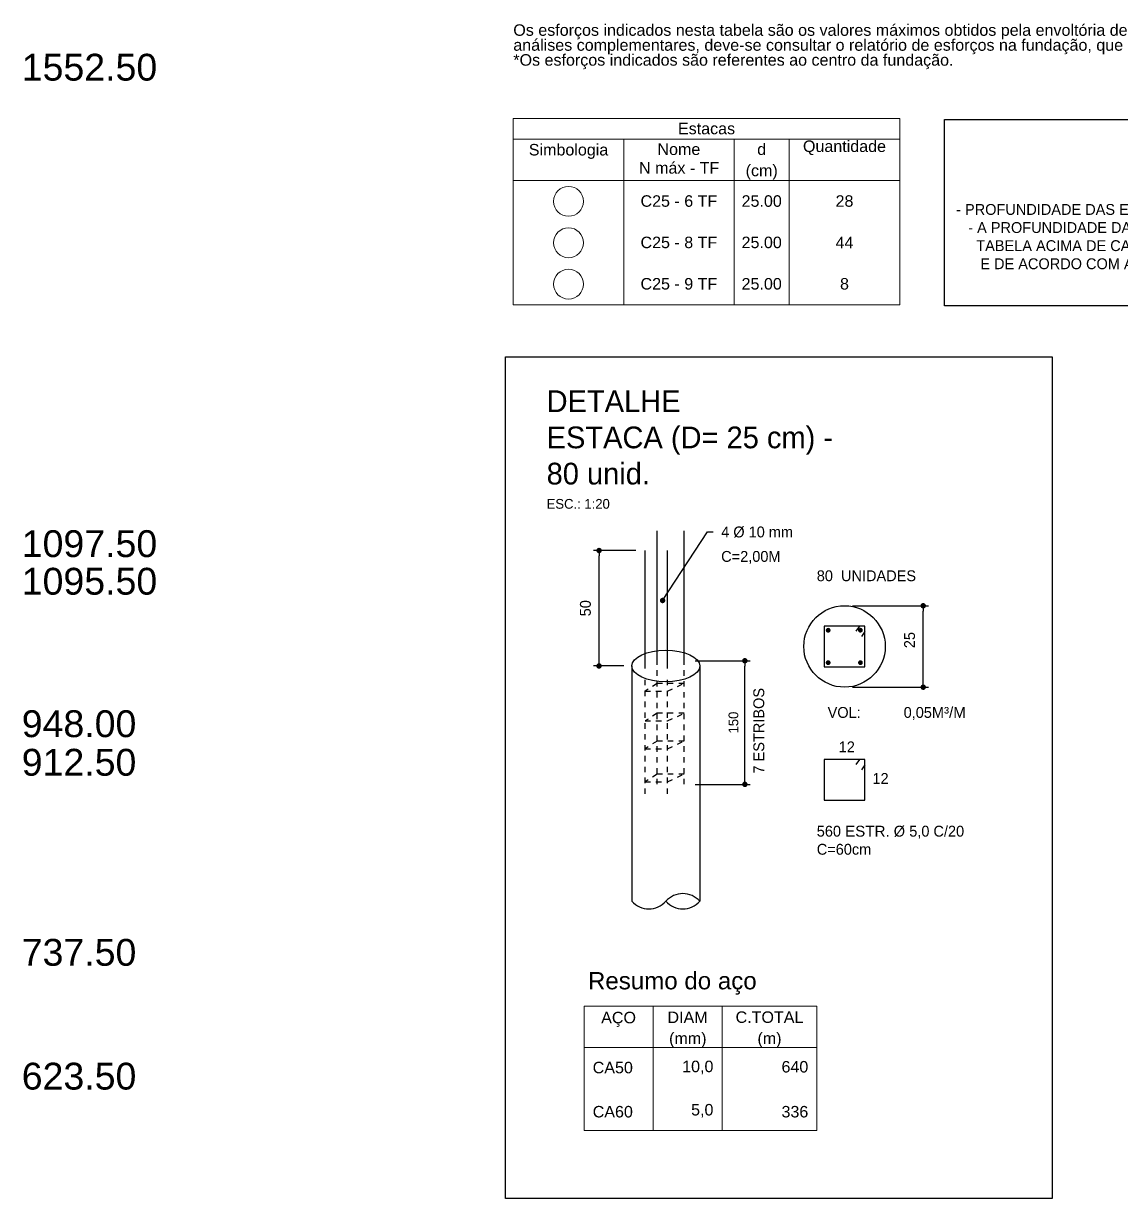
# Model space of a CAD drawing. Header units: millimetres. Extents: x -34 to 951, y -76 to 463.
# Drawn here: x 9.57 to 29.79, y -43.7 to -22.06 of the extents above; entities that cross this region are included whole.
import ezdxf

# ---------------------------------------------------------------- set-up
doc = ezdxf.new("R2010")
doc.units = ezdxf.units.MM
doc.header["$MEASUREMENT"] = 0
doc.linetypes.add('HIDDEN', pattern=[0.9525, 0.635, -0.3175])
doc.linetypes.add('NULL', pattern=[0])
for name, color, linetype in [('cota', 1, 'Continuous'), ('COTA-LOC', 2, 'Continuous'), ('DETALHES', 1, 'Continuous'), ('pilar', 7, 'Continuous'), ('texto', 7, 'Continuous'), ('TEXTO PILAR', 170, 'Continuous'), ('TEXTO-VB', 1, 'Continuous'), ('Textos', 7, 'Continuous')]:
    doc.layers.add(name, color=color, linetype=linetype)
for name, color, linetype, lineweight in [('DT-Relação do aço', 7, 'Continuous', 5), ('FO-Pilares', 4, 'Continuous', 30), ('LC-Estacas dos blocos', 252, 'Continuous', 5), ('LC-Tabelas', 1, 'Continuous', 20), ('LC-Textos', 7, 'Continuous', 20), ('LC-Textos das tabelas', 5, 'Continuous', 5)]:
    doc.layers.add(name, color=color, linetype=linetype, lineweight=lineweight)
doc.styles.add('Arial', font='arial.ttf')
doc.dimstyles.new('1.100 tx 18 com linha m', dxfattribs={"dimtxt": 0.18, "dimasz": 0.1, "dimexe": 0.1, "dimexo": 0.2, "dimgap": 0.12, "dimtad": 1, "dimzin": 1, "dimtxsty": 'Standard', "dimblk": 'DOT', "dimcen": 0.15, "dimclrd": 6, "dimclre": 6, "dimclrt": 256, "dimadec": 0, "dimazin": 0, "dimtfac": 1, "dimtmove": 0, "dimatfit": 3, "dimfxl": 1, "dimarcsym": 0})
doc.dimstyles.new('DET VB20-Cl-tx20', dxfattribs={"dimtxt": 0.2, "dimasz": 0.1, "dimexe": 0.1, "dimexo": 0.15, "dimgap": 0.15, "dimtad": 1, "dimdec": 0, "dimlfac": 20, "dimzin": 1, "dimtxsty": 'Standard', "dimblk": 'DOT', "dimcen": 0.1, "dimclrd": 6, "dimclre": 6, "dimclrt": 1, "dimadec": 0, "dimazin": 0, "dimtfac": 1, "dimtdec": 0, "dimtmove": 0, "dimatfit": 2, "dimfxl": 1, "dimarcsym": 0})
doc.dimstyles.new('DETPILAR-ESC10', dxfattribs={"dimtxt": 0.2, "dimasz": 0.1, "dimexe": 0.1, "dimexo": 0.15, "dimgap": 0.15, "dimtad": 1, "dimdec": 0, "dimlfac": 10, "dimzin": 0, "dimdsep": 46, "dimtxsty": 'Standard', "dimblk1": 'DOT', "dimblk2": 'DOT', "dimsah": 1, "dimcen": 0.2, "dimclrd": 6, "dimclre": 6, "dimclrt": 1, "dimadec": 0, "dimazin": 0, "dimtfac": 1, "dimtdec": 0, "dimtmove": 0, "dimatfit": 3, "dimldrblk": 'DOT', "dimfxl": 1, "dimtolj": 1, "dimtzin": 0, "dimarcsym": 0})

# ---------------------------------------------------------------- blocks, each defined once
blk = doc.blocks.new('_Dot')
at = {"color": 0, "linetype": 'ByBlock', "lineweight": -2}
blk.add_line((-0.5, 0), (-1, 0), dxfattribs=at)
at = {"color": 0, "linetype": 'ByBlock', "const_width": 0.5}
blk.add_lwpolyline([(-0.25, 0, 1), (0.25, 0, 1)], format="xyb", close=True, dxfattribs=at)
blk = doc.blocks.new('*D233')
at = {"layer": 'Defpoints', "color": 0, "linetype": 'Continuous', "transparency": 16777216}
for p in [(20.168, -31.769), (20.995, -31.769), (20.773, -33.895)]:
    blk.add_point(p, dxfattribs=at)
at = {"layer": 'Textos', "color": 6, "linetype": 'Continuous', "lineweight": -2, "transparency": 16777216}
for p, q in [((20.845, -31.769), (20.068, -31.769)), ((20.168, -33.795), (20.168, -31.869)), ((20.623, -33.895), (20.068, -33.895))]:
    blk.add_line(p, q, dxfattribs=at)
at = {"layer": 'Textos', "color": 6, "linetype": 'Continuous', "lineweight": -2, "transparency": 16777216, "xscale": 0.1, "yscale": 0.1, "zscale": 0.1}
for p, rotation in [((20.168, -31.769), 90), ((20.168, -33.895), 270)]:
    blk.add_blockref('_Dot', p, dxfattribs=dict(at, rotation=rotation))
at = {"layer": 'Textos', "color": 1, "linetype": 'Continuous', "transparency": 16777216, "insert": (19.918, -32.832), "char_height": 0.2, "attachment_point": 5, "rotation": 90}
blk.add_mtext('50', dxfattribs=at)
blk = doc.blocks.new('DOT')
at = {"layer": 'cota', "color": 0, "linetype": 'ByBlock'}
blk.add_line((-0.5, 0), (-1, 0), dxfattribs=at)
at = {"layer": 'cota', "color": 0, "linetype": 'ByBlock', "const_width": 0.5}
blk.add_lwpolyline([(-0.25, 0, 1), (0.25, 0, 1)], format="xyb", close=True, dxfattribs=at)
blk = doc.blocks.new('*D234')
at = {"layer": 'cota', "color": 6, "lineweight": -2, "ltscale": 0.05, "transparency": 16777216}
for p, q in [((21.936, -33.799), (22.954, -33.799)), ((22.854, -35.975), (22.854, -33.899)), ((21.936, -36.075), (22.954, -36.075))]:
    blk.add_line(p, q, dxfattribs=at)
at = {"layer": 'Defpoints', "color": 0, "ltscale": 0.05, "transparency": 16777216}
for p in [(21.736, -33.799), (22.854, -33.799), (21.736, -36.075)]:
    blk.add_point(p, dxfattribs=at)
at = {"layer": 'cota', "color": 6, "lineweight": -2, "ltscale": 0.05, "transparency": 16777216, "xscale": 0.1, "yscale": 0.1, "zscale": 0.1}
for p, rotation in [((22.854, -33.799), 90), ((22.854, -36.075), 270)]:
    blk.add_blockref('_Dot', p, dxfattribs=dict(at, rotation=rotation))
at = {"layer": 'cota', "ltscale": 0.05, "transparency": 16777216, "insert": (22.644, -34.937), "char_height": 0.18, "attachment_point": 5, "rotation": 90}
blk.add_mtext('150', dxfattribs=at)
blk = doc.blocks.new('*D235')
at = {"layer": 'Defpoints', "color": 0, "transparency": 16777216}
for p in [(24.689, -32.786), (26.139, -32.786), (24.689, -34.286)]:
    blk.add_point(p, dxfattribs=at)
at = {"layer": 'TEXTO PILAR', "color": 6, "lineweight": -2, "transparency": 16777216}
for p, q in [((24.839, -32.786), (26.239, -32.786)), ((26.139, -34.186), (26.139, -32.886)), ((24.839, -34.286), (26.239, -34.286))]:
    blk.add_line(p, q, dxfattribs=at)
at = {"layer": 'TEXTO PILAR', "color": 6, "lineweight": -2, "transparency": 16777216, "xscale": 0.1, "yscale": 0.1, "zscale": 0.1}
for p, rotation in [((26.139, -32.786), 90), ((26.139, -34.286), 270)]:
    blk.add_blockref('_Dot', p, dxfattribs=dict(at, rotation=rotation))
at = {"layer": 'TEXTO PILAR', "color": 1, "transparency": 16777216, "insert": (25.889, -33.419), "char_height": 0.2, "attachment_point": 5, "rotation": 90}
blk.add_mtext('25', dxfattribs=at)

msp = doc.modelspace()

# ---------------------------------------------------------------- linework, layer by layer
msp.add_lwpolyline([(26.5313, -23.8347), (42.3746, -23.8347), (42.3746, -27.2659), (26.5313, -27.2659)], close=True)
at = {"layer": 'cota'}
msp.add_ellipse((21.3981, -33.8946), major_axis=(-0.625, 0), ratio=0.4653805, dxfattribs=at)
at = {"layer": 'DETALHES', "color": 5, "linetype": 'Continuous'}
for p, q in [((21.2387, -33.7987), (21.2387, -31.4088)), ((21.7361, -33.7987), (21.7361, -31.4088)), ((21.0165, -33.94), (21.0165, -31.7686)), ((21.4285, -33.94), (21.4285, -31.7686)), ((24.9651, -33.1609), (24.9007, -33.2528)), ((25.0645, -33.2607), (25.0012, -33.351)), ((24.9651, -35.6182), (24.9007, -35.7101)), ((25.0645, -35.7179), (25.0012, -35.8083))]:
    msp.add_line(p, q, dxfattribs=at)
at = {"layer": 'DETALHES', "linetype": 'Continuous'}
for p, q in [((20.7731, -33.8946), (20.7731, -38.228)), ((22.0231, -33.8946), (22.0231, -38.228))]:
    msp.add_line(p, q, dxfattribs=at)
at = {"layer": 'DETALHES', "color": 6, "linetype": 'HIDDEN', "ltscale": 0.02}
for p, q in [((21.2387, -36.0746), (21.2387, -33.7987)), ((21.7361, -36.0746), (21.7361, -33.7987)), ((21.0165, -36.2514), (21.0165, -34.0756)), ((21.4285, -36.2514), (21.4285, -34.0756))]:
    msp.add_line(p, q, dxfattribs=at)
at = {"layer": 'DETALHES', "color": 5, "linetype": 'Continuous'}
for points in [[(24.3145, -33.9109), (25.0645, -33.9109), (25.0645, -33.1609), (24.3145, -33.1609)], [(24.3145, -36.3682), (25.0645, -36.3682), (25.0645, -35.6182), (24.3145, -35.6182)]]:
    msp.add_lwpolyline(points, close=True, dxfattribs=at)
at = {"layer": 'DETALHES', "color": 6, "linetype": 'HIDDEN', "ltscale": 0.02}
for points in [[(21.2387, -34.2165), (21.0165, -34.3578), (21.4285, -34.3578), (21.7361, -34.2165)], [(21.2387, -34.7649), (21.0165, -34.9062), (21.4285, -34.9062), (21.7361, -34.7649)], [(21.2387, -35.2779), (21.0165, -35.4192), (21.4285, -35.4192), (21.7361, -35.2779)], [(21.2387, -35.8863), (21.0165, -36.0276), (21.4285, -36.0276), (21.7361, -35.8863)]]:
    msp.add_lwpolyline(points, close=True, dxfattribs=at)
at = {"layer": 'DETALHES', "linetype": 'Continuous'}
msp.add_circle((24.6895, -33.5359), 0.75, dxfattribs=at)
for centre, start, end in [((21.0856, -37.9532), 221.32801, 318.67199), ((21.7106, -38.5028), 41.32801, 138.67199), ((21.7106, -37.9532), 221.32801, 318.67199)]:
    msp.add_arc(centre, 0.4161, start, end, dxfattribs=at)
at = {"layer": 'DT-Relação do aço', "linetype": 'Continuous'}
for p, q in [((19.8923, -40.1595), (24.1812, -40.1595)), ((19.8923, -40.1595), (19.8923, -40.922)), ((21.1631, -40.1595), (21.1631, -40.922)), ((22.4339, -40.1595), (22.4339, -40.922)), ((24.1812, -40.1595), (24.1812, -40.922)), ((19.8923, -40.922), (24.1812, -40.922)), ((19.8923, -40.922), (19.8923, -42.447)), ((21.1631, -40.922), (21.1631, -42.447)), ((22.4339, -40.922), (22.4339, -42.447)), ((24.1812, -40.922), (24.1812, -42.447)), ((19.8923, -42.447), (24.1812, -42.447))]:
    msp.add_line(p, q, dxfattribs=at)
at = {"layer": 'FO-Pilares', "linetype": 'Continuous'}
for p, q in [((18.4455, -28.1995), (28.5149, -28.1995)), ((18.4455, -43.7017), (18.4455, -28.1995)), ((28.5149, -28.1995), (28.5149, -43.7017)), ((28.5149, -43.7017), (18.4455, -43.7017))]:
    msp.add_line(p, q, dxfattribs=at)
at = {"layer": 'LC-Estacas dos blocos'}
for centre in [(19.6059, -25.339), (19.6059, -26.1014), (19.6059, -26.8639)]:
    msp.add_circle(centre, 0.2753, dxfattribs=at)
at = {"layer": 'LC-Tabelas'}
for p, q in [((18.5893, -23.8107), (25.7057, -23.8107)), ((18.5893, -23.8107), (18.5893, -27.2419)), ((25.7057, -23.8107), (25.7057, -27.2419)), ((18.5893, -24.192), (25.7057, -24.192)), ((20.6225, -24.192), (20.6225, -27.2419)), ((22.6558, -24.192), (22.6558, -27.2419)), ((23.6725, -24.192), (23.6725, -27.2419)), ((18.5893, -24.9545), (25.7057, -24.9545)), ((18.5893, -27.2419), (25.7057, -27.2419))]:
    msp.add_line(p, q, dxfattribs=at)
at = {"layer": 'pilar', "const_width": 0.0442}
for points in [[(24.3664, -33.2367, 1), (24.4105, -33.2367, 1)], [(24.9603, -33.2367, 1), (25.0045, -33.2367, 1)], [(24.3664, -33.8343, 1), (24.4105, -33.8343, 1)], [(24.9603, -33.8343, 1), (25.0045, -33.8343, 1)]]:
    msp.add_lwpolyline(points, format="xyb", close=True, dxfattribs=at)

# ---------------------------------------------------------------- texts
at = {"layer": 'DT-Relação do aço', "color": 7, "line_spacing_factor": 0.9, "style": 'Arial'}
for s, insert, char_height, width, attachment_point in [('Resumo do aço', (21.5177, -39.9477), 0.3177, 4.95612, 8), ('AÇO', (20.5277, -40.5408), 0.2118, 0.76248, 8), ('DIAM', (21.7985, -40.4709), 0.2118, 1.01664, 8), ('C.TOTAL', (23.3075, -40.4709), 0.2118, 1.77912, 8), ('(mm)', (21.8029, -40.922), 0.2118, 0.76248, 8), ('(m)', (23.3075, -40.922), 0.2118, 0.76248, 8), ('CA50', (20.0511, -41.3995), 0.2118, 1.01664, 7), ('10,0', (22.275, -41.4147), 0.2118, 0.76248, 9), ('640', (24.0224, -41.3844), 0.2118, 1.01664, 9), ('5,0', (22.275, -42.212), 0.2118, 0.76248, 9), ('{\\fArial|b0|i0|c162|p34;CA}6{\\fArial|b0|i0|c162|p34;0}', (20.0511, -42.212), 0.2118, 1.01664, 7), ('336', (24.0224, -42.212), 0.2118, 1.01664, 9)]:
    msp.add_mtext(s, dxfattribs=dict(at, insert=insert, char_height=char_height, width=width, attachment_point=attachment_point))
at = {"layer": 'LC-Textos', "linetype": 'NULL', "ltscale": 0.2, "char_height": 0.4942, "attachment_point": 7, "line_spacing_factor": 0.798, "style": 'Arial'}
for s, insert, width in [('1552.50', (9.5346, -23.1227), 4.989461), ('1097.50', (9.5346, -31.8967), 4.989461), ('1095.50', (9.5346, -32.5887), 4.989461), ('948.00', (9.5346, -35.2127), 4.221794), ('912.50', (9.5346, -35.9227), 4.221794), ('737.50', (9.5346, -39.4227), 4.221794), ('623.50', (9.5346, -41.7027), 4.221794)]:
    msp.add_mtext(s, dxfattribs=dict(at, insert=insert, width=width))
at = {"layer": 'LC-Textos das tabelas', "linetype": 'NULL', "ltscale": 0.2, "char_height": 0.2118, "line_spacing_factor": 0.798, "style": 'Arial'}
for s, insert, width, attachment_point in [('Os esforços indicados nesta tabela são os valores máximos obtidos pela envoltória de todas as combinações definidas para as fundações. Para', (18.5889, -22.356), 37.823412, 7), ('análises complementares, deve-se consultar o relatório de esforços na fundação, que apresenta os valores calculados para cada combinação.', (18.5889, -22.631), 37.394969, 7), ('*Os esforços indicados são referentes ao centro da fundação.', (18.5889, -22.906), 16.214646, 7), ('Estacas', (22.1479, -24.1071), 2.105408, 8), ('Quantidade', (24.6889, -24.4881), 3.059154, 8), ('Simbologia', (19.6059, -24.558), 2.927102, 8), ('Nome', (21.6389, -24.4881), 1.578491, 8), ('d', (23.1639, -24.4881), 0.329, 8), ('N máx - TF', (21.644, -24.8317), 1.578491, 8), ('(cm)', (23.1639, -24.94), 1.18298, 8), ('C25 - 6 TF', (21.6389, -25.4421), 2.827659, 8), ('25.00', (23.1639, -25.4421), 1.48034, 8), ('28', (24.6889, -25.4421), 0.658001, 8)]:
    msp.add_mtext(s, dxfattribs=dict(at, insert=insert, width=width, attachment_point=attachment_point))
at = {"layer": 'LC-Textos das tabelas', "color": 7, "linetype": 'NULL', "ltscale": 0.2, "char_height": 0.2118, "attachment_point": 8, "line_spacing_factor": 0.798, "style": 'Arial'}
for s, insert, width in [('C25 - 8 TF', (21.6389, -26.2041), 2.827659), ('25.00', (23.1639, -26.2041), 1.48034), ('44', (24.6889, -26.2041), 0.658001)]:
    msp.add_mtext(s, dxfattribs=dict(at, insert=insert, width=width))
at = {"layer": 'LC-Textos das tabelas', "color": 1, "linetype": 'NULL', "ltscale": 0.2, "char_height": 0.2118, "attachment_point": 8, "line_spacing_factor": 0.798, "style": 'Arial'}
for s, insert, width in [('C25 - 9 TF', (21.6389, -26.9661), 2.827659), ('25.00', (23.1639, -26.9661), 1.48034), ('8', (24.6889, -26.9661), 0.329)]:
    msp.add_mtext(s, dxfattribs=dict(at, insert=insert, width=width))
at = {"layer": 'texto', "insert": (19.2026, -28.8193), "char_height": 0.4, "width": 9.951874, "attachment_point": 1}
msp.add_mtext('DETALHE \\PESTACA (D= 25 cm) - \\P80 unid.\\P{\\H0.45x;ESC.: 1:20}', dxfattribs=at)
at = {"layer": 'TEXTO-VB', "color": 1, "insert": (26.7452, -25.3882), "char_height": 0.2, "width": 17.778, "attachment_point": 1}
msp.add_mtext('- PROFUNDIDADE DAS ESTACAS:\\P   - A PROFUNDIDADE DAS ESTACAS SERÃO DEFINIDAS ATRAVES DA ANALISE DE SOLO E \\P     TABELA ACIMA DE CARGA DOS PILARES, ACOMPANHADOS DE UM RESPONSÁVEL TÉCNICO\\P      E DE ACORDO COM A NORMA.       ', dxfattribs=at)
at = {"layer": 'Textos', "color": 1, "linetype": 'Continuous', "char_height": 0.2, "attachment_point": 1}
for s, insert in [('4 %%C 10 mm ', (22.4181, -31.3272)), ('C=2,00M ', (22.4181, -31.7778)), ('80  UNIDADES', (24.1786, -32.1339)), ('\\pxi-3,l4,t4;VOL:^I0,05M{\\fArial|b0|i0|c0|p34;³/M}', (24.1786, -34.6511)), ('12', (24.5824, -35.2854)), ('12', (25.204, -35.8668)), ('560 {\\fArial|b0|i0|c238|p34;ESTR.} %%C{\\fArial|b0|i0|c238|p34; }5,0 C/20\\PC=60cm', (24.1786, -36.8375))]:
    msp.add_mtext(s, dxfattribs=dict(at, insert=insert))
at = {"layer": 'Textos', "color": 1, "linetype": 'Continuous', "insert": (23.0103, -35.8757), "char_height": 0.2, "attachment_point": 1, "rotation": 90}
msp.add_mtext('7 ESTRIBOS', dxfattribs=at)

# ---------------------------------------------------------------- dimensions: what is measured, and where the dimension line sits
at = {"layer": 'cota', "ltscale": 0.05}
dim = msp.add_linear_dim(base=(22.8538, -33.7987), p1=(21.7361, -36.0746), p2=(21.7361, -33.7987), angle=90, text='150', dimstyle='1.100 tx 18 com linha m', dxfattribs=at)
dim.commit()
dim.dimension.update_dxf_attribs({"geometry": '*D234', "text_midpoint": (22.8538, -34.9366), "dimtype": 160})
at = {"layer": 'TEXTO PILAR', "color": 1}
dim = msp.add_linear_dim(base=(26.1392, -32.7859), p1=(24.6895, -34.2859), p2=(24.6895, -32.7859), angle=90, text='25', dimstyle='DET VB20-Cl-tx20', dxfattribs=at)
dim.commit()
dim.dimension.update_dxf_attribs({"geometry": '*D235', "text_midpoint": (26.1392, -33.4193), "dimtype": 160})
at = {"layer": 'Textos', "color": 1, "linetype": 'Continuous'}
dim = msp.add_linear_dim(base=(20.1683, -31.7686), p1=(20.7731, -33.8946), p2=(20.9953, -31.7686), angle=90, text='50', dimstyle='DET VB20-Cl-tx20', dxfattribs=at)
dim.commit()
dim.dimension.update_dxf_attribs({"geometry": '*D233', "text_midpoint": (19.9183, -32.8316)})

# ---------------------------------------------------------------- leaders
at = {"layer": 'COTA-LOC', "annotation_type": 0, "has_hookline": 1, "hookline_direction": 0}
msp.add_leader([(21.3395, -32.6895), (22.1681, -31.4272), (22.2681, -31.4272)], dimstyle='DETPILAR-ESC10', override={"dimgap": 0.15, "dimtad": 0, "dimldrblk": 'DOT'}, dxfattribs=at)

doc.saveas('drawing.dxf')
